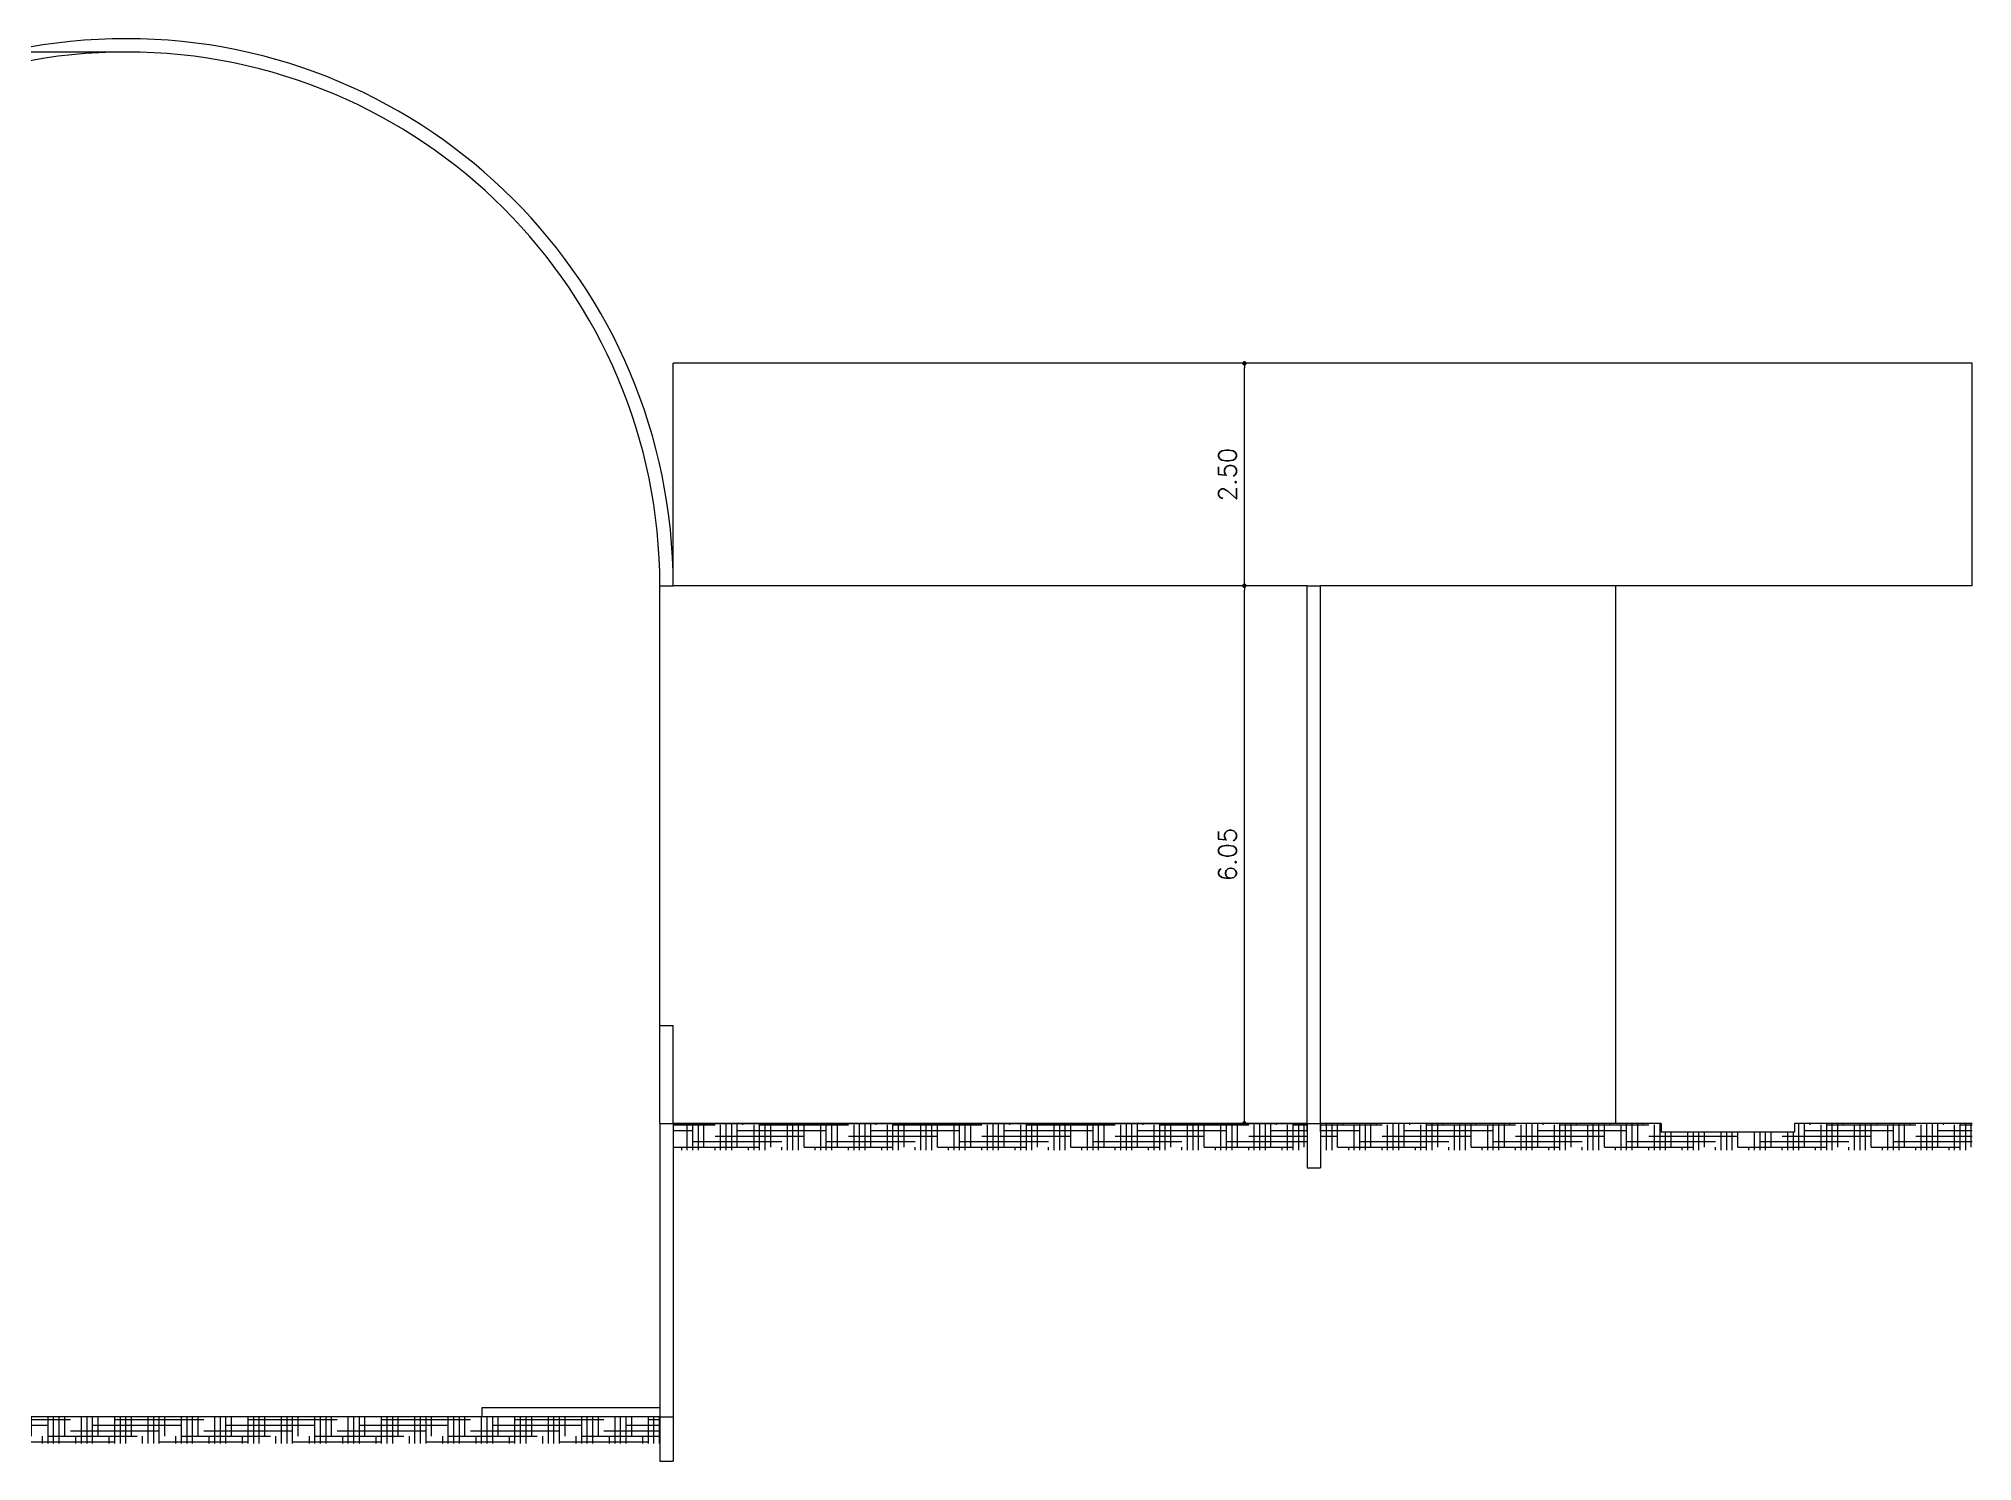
# Model space of a CAD drawing. Extents: x -151 to -2, y -18 to 162.
# Drawn here: x -41.33 to -19.58, y 92.51 to 108.5 of the extents above; entities that cross this region are included whole.
import ezdxf

# ---------------------------------------------------------------- set-up
doc = ezdxf.new("R2010")
doc.units = 0
doc.header["$MEASUREMENT"] = 0
doc.layers.get('0').update_dxf_attribs({"linetype": 'CONTINUOUS'})
doc.layers.get('DEFPOINTS').update_dxf_attribs({"linetype": 'CONTINUOUS'})
for name, color, linetype in [('ALVENARIA', 7, 'CONTINUOUS'), ('ALVENARIA1', 44, 'CONTINUOUS'), ('ALVENARIA1A', 3, 'CONTINUOUS'), ('COBERTURA', 6, 'CONTINUOUS'), ('COTAS', 1, 'CONTINUOUS'), ('HATCH', 30, 'CONTINUOUS')]:
    doc.layers.add(name, color=color, linetype=linetype)
doc.styles.get("Standard").update_dxf_attribs({"font": 'TXT.shx', "height": 0.2})
doc.dimstyles.new('DIM50', dxfattribs={"dimtxt": 0.09, "dimasz": 0.05, "dimexe": 0.05, "dimexo": 0.09, "dimgap": 0.09, "dimtad": 1, "dimzin": 0, "dimdsep": 46, "dimtxsty": 'Standard', "dimblk": 'DOT', "dimcen": 0.09, "dimadec": 0, "dimazin": 0, "dimtfac": 1, "dimtix": 1, "dimtofl": 0, "dimtmove": 2, "dimatfit": 3, "dimldrblk": 'DOT', "dimfxl": 1, "dimtolj": 1, "dimtzin": 0, "dimarcsym": 0})
pattern_1 = [(0, (-70.71992, -52.962143), (0.25, 0.0625), [1, -0.5]), (90, (-70.71992, -52.962143), (-0.0625, -0.25), [1, -0.5])]

# ---------------------------------------------------------------- blocks, each defined once
blk = doc.blocks.new('DOT')
at = {"layer": 'ALVENARIA', "color": 0, "linetype": 'ByBlock'}
blk.add_line((-0.5, 0), (-1, 0), dxfattribs=at)
at = {"layer": 'ALVENARIA', "color": 0, "linetype": 'ByBlock', "const_width": 0.5}
blk.add_lwpolyline([(-0.25, 0, 1), (0.25, 0, 1)], format="xyb", close=True, dxfattribs=at)
blk = doc.blocks.new('*D56')
at = {"color": 0, "linetype": 'ByBlock'}
for p, q in [((30.289, 161.313), (27.167, 161.313)), ((27.217, 155.363), (27.217, 161.263))]:
    blk.add_line(p, q, dxfattribs=at)
at = {"layer": 'DEFPOINTS', "color": 0, "linetype": 'ByBlock'}
for p in [(27.217, 161.313), (30.379, 161.313), (24.379, 155.313)]:
    blk.add_point(p, dxfattribs=at)
at = {"color": 0, "linetype": 'ByBlock', "xscale": 0.05, "yscale": 0.05, "zscale": 0.05}
for p, rotation in [((27.217, 161.313), 90), ((27.217, 155.313), 270)]:
    blk.add_blockref('DOT', p, dxfattribs=dict(at, rotation=rotation))
at = {"color": 0, "linetype": 'ByBlock', "insert": (27.027, 158.313), "char_height": 0.2, "attachment_point": 5, "rotation": 90}
blk.add_mtext('\\A1;6.00', dxfattribs=at)
blk = doc.blocks.new('*D57')
at = {"color": 0, "linetype": 'ByBlock'}
for p, q in [((43.567, 155.313), (42.902, 155.313)), ((42.952, 149.318), (42.952, 155.263)), ((43.567, 149.268), (42.902, 149.268))]:
    blk.add_line(p, q, dxfattribs=at)
at = {"layer": 'DEFPOINTS', "color": 0, "linetype": 'ByBlock'}
for p in [(42.952, 155.313), (43.657, 155.313), (43.657, 149.268)]:
    blk.add_point(p, dxfattribs=at)
at = {"color": 0, "linetype": 'ByBlock', "xscale": 0.05, "yscale": 0.05, "zscale": 0.05}
for p, rotation in [((42.952, 155.313), 90), ((42.952, 149.268), 270)]:
    blk.add_blockref('DOT', p, dxfattribs=dict(at, rotation=rotation))
at = {"color": 0, "linetype": 'ByBlock', "insert": (42.762, 152.291), "char_height": 0.2, "attachment_point": 5, "rotation": 90}
blk.add_mtext('\\A1;6.05', dxfattribs=at)
blk = doc.blocks.new('*D58')
at = {"color": 0, "linetype": 'ByBlock'}
for p, q in [((51.047, 157.813), (42.902, 157.813)), ((42.952, 155.363), (42.952, 157.763))]:
    blk.add_line(p, q, dxfattribs=at)
at = {"layer": 'DEFPOINTS', "color": 0, "linetype": 'ByBlock'}
for p in [(42.952, 157.813), (51.137, 157.813), (43.657, 155.313)]:
    blk.add_point(p, dxfattribs=at)
at = {"color": 0, "linetype": 'ByBlock', "xscale": 0.05, "yscale": 0.05, "zscale": 0.05}
for p, rotation in [((42.952, 157.813), 90), ((42.952, 155.313), 270)]:
    blk.add_blockref('DOT', p, dxfattribs=dict(at, rotation=rotation))
at = {"color": 0, "linetype": 'ByBlock', "insert": (42.762, 156.563), "char_height": 0.2, "attachment_point": 5, "rotation": 90}
blk.add_mtext('\\A1;2.50', dxfattribs=at)

msp = doc.modelspace()

# ---------------------------------------------------------------- hatches: boundary and pattern name
at = {"layer": 'HATCH', "linetype": 'Continuous'}
h = msp.add_hatch(dxfattribs=at)
h.set_pattern_fill('HOUND', color=256, style=0)
h.set_pattern_definition(pattern_1)
h.paths.add_polyline_path([(-27.063, 96.306), (-34.191, 96.306), (-34.191, 96.006), (-27.063, 96.006)])
h = msp.add_hatch(dxfattribs=at)
h.set_pattern_fill('HOUND', color=256, style=0)
h.set_pattern_definition(pattern_1)
h.paths.add_polyline_path([(-19.583, 96.306), (-21.583, 96.306), (-21.583, 96.206), (-23.083, 96.206), (-23.083, 96.306), (-26.913, 96.306), (-26.913, 96.006), (-19.583, 96.006)])
h = msp.add_hatch(dxfattribs=at)
h.set_pattern_fill('HOUND', color=256, style=0)
h.set_pattern_definition(pattern_1)
h.paths.add_polyline_path([(-34.341, 93.006), (-46.341, 93.006), (-46.341, 92.706), (-34.341, 92.706)])

# ---------------------------------------------------------------- linework, layer by layer
at = {"layer": 'ALVENARIA'}
for p, q in [((-27.063, 96.216), (-27.063, 102.351)), ((-26.913, 96.216), (-26.913, 102.351)), ((-34.341, 96.306), (-34.341, 97.406)), ((-34.341, 97.406), (-34.191, 97.406)), ((-34.191, 96.306), (-34.191, 97.406)), ((-34.341, 96.306), (-34.191, 96.306)), ((-34.191, 96.306), (-27.063, 96.306)), ((-23.083, 96.306), (-26.913, 96.306)), ((-21.583, 96.206), (-23.083, 96.206)), ((-19.583, 96.306), (-21.583, 96.306))]:
    msp.add_line(p, q, dxfattribs=at)
at = {"layer": 'ALVENARIA', "linetype": 'Continuous'}
for p, q in [((-27.063, 102.351), (-26.913, 102.351)), ((-27.063, 96.306), (-26.913, 96.306)), ((-23.083, 96.306), (-23.083, 96.206)), ((-21.583, 96.306), (-21.583, 96.206))]:
    msp.add_line(p, q, dxfattribs=at)
at = {"layer": 'ALVENARIA1'}
for p, q in [((-34.341, 97.406), (-34.341, 102.351)), ((-23.591, 96.306), (-23.591, 102.351)), ((-27.063, 96.306), (-34.191, 96.306)), ((-36.341, 93.106), (-36.341, 93.006)), ((-34.341, 93.106), (-36.341, 93.106)), ((-34.341, 93.006), (-46.341, 93.006))]:
    msp.add_line(p, q, dxfattribs=at)
at = {"layer": 'ALVENARIA1', "linetype": 'Continuous'}
for p, q in [((-27.063, 96.306), (-27.063, 95.806)), ((-26.913, 96.306), (-26.913, 95.806)), ((-27.063, 95.806), (-26.913, 95.806)), ((-34.341, 93.006), (-34.341, 92.506)), ((-34.191, 93.006), (-34.191, 92.506)), ((-34.341, 92.506), (-34.191, 92.506))]:
    msp.add_line(p, q, dxfattribs=at)
at = {"layer": 'ALVENARIA1A', "linetype": 'Continuous'}
msp.add_line((-34.341, 102.351), (-34.191, 102.351), dxfattribs=at)
at = {"layer": 'ALVENARIA1A'}
for p, q in [((-34.341, 96.306), (-34.341, 93.006)), ((-34.191, 96.306), (-34.191, 93.006)), ((-34.341, 93.006), (-34.191, 93.006))]:
    msp.add_line(p, q, dxfattribs=at)
at = {"layer": 'ALVENARIA1A', "linetype": 'Continuous'}
for radius in [6.15, 6]:
    msp.add_arc((-40.341, 102.351), radius, 0, 180, dxfattribs=at)
at = {"layer": 'COBERTURA'}
for p, q in [((-19.583, 104.851), (-34.191, 104.851)), ((-19.583, 102.351), (-19.583, 104.851)), ((-27.063, 102.351), (-34.191, 102.351)), ((-19.583, 102.351), (-26.913, 102.351))]:
    msp.add_line(p, q, dxfattribs=at)
at = {"layer": 'COBERTURA', "linetype": 'Continuous'}
msp.add_line((-34.191, 102.351), (-34.191, 104.851), dxfattribs=at)

# ---------------------------------------------------------------- dimensions: what is measured, and where the dimension line sits
at = {"layer": 'COTAS', "linetype": 'Continuous'}
for base, p1, p2, picture, middle in [((-43.503, 108.351), (-46.341, 102.351), (-40.341, 108.351), '*D56', (-43.693, 105.351)), ((-27.768, 104.851), (-27.063, 102.351), (-19.583, 104.851), '*D58', (-27.958, 103.601))]:
    dim = msp.add_linear_dim(base=base, p1=p1, p2=p2, angle=90, dimstyle='DIM50', override={"dimse1": 1}, dxfattribs=at)
    dim.commit()
    dim.dimension.update_dxf_attribs({"geometry": picture, "text_midpoint": middle, "insert": (-70.72, -52.962)})
dim = msp.add_linear_dim(base=(-27.768369059, 102.351080945), p1=(-27.062821491, 96.306080945), p2=(-27.062821491, 102.351080945), angle=90, dimstyle='DIM50', dxfattribs=at)
dim.commit()
dim.dimension.update_dxf_attribs({"geometry": '*D57', "text_midpoint": (-27.958369059, 99.328580945), "insert": (-70.719922698, -52.962143386)})

doc.saveas('drawing.dxf')
